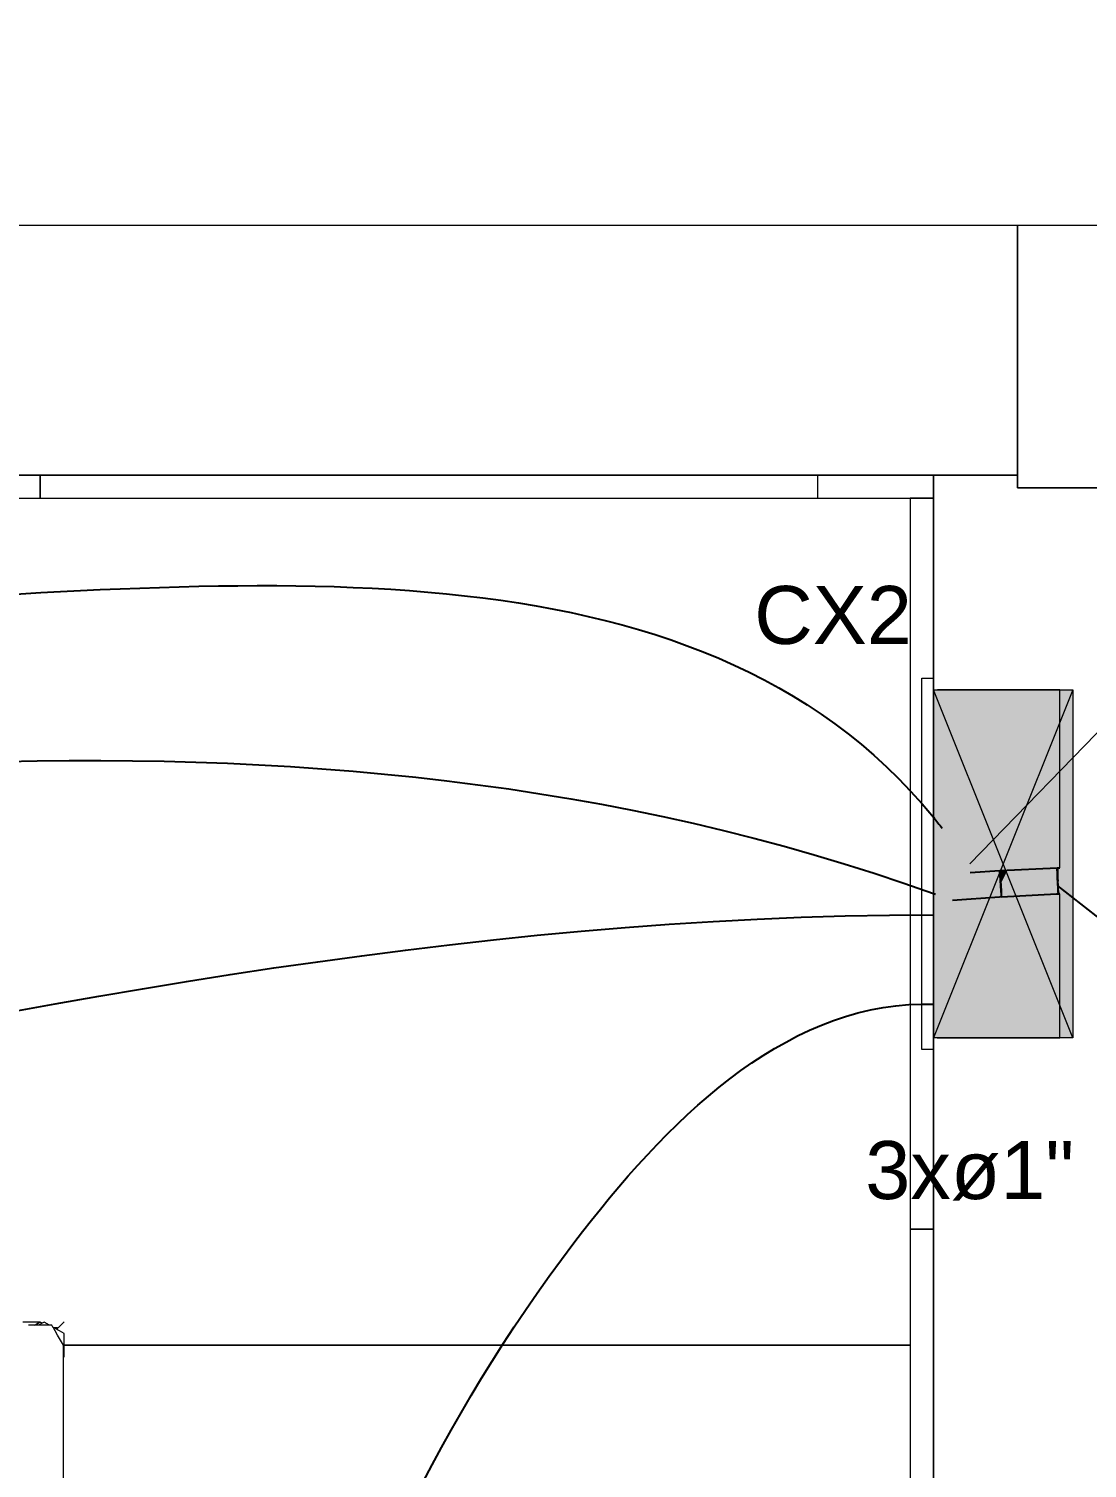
# Model space of a CAD drawing. Header units: millimetres. Extents: x 3.1 to 48, y 1.7 to 17.8.
# Drawn here: x 34.049 to 35.874, y 14.067 to 16.548 of the extents above; entities that cross this region are included whole.
import ezdxf

# ---------------------------------------------------------------- set-up
doc = ezdxf.new("R2010")
doc.units = ezdxf.units.MM
for name, color, linetype, lineweight in [('Caixas de passagem', 134, 'Continuous', 5), ('Caixas de passagem - Hachuras', 174, 'Continuous', 5), ('EL-Caixa de passagem de fiação', 9, 'Continuous', 18), ('EL-Condutos (Teto)', 30, 'Continuous', 25), ('EL-Textos conduto', 7, 'Continuous', 9), ('EL-Textos fios', 1, 'Continuous', 9), ('IFC-Elemento construtivo genérico-Contorno', 253, 'Continuous', 5), ('IFC-Escada-Contorno', 253, 'Continuous', 5), ('IFC-Parede padrão-Contorno', 253, 'Continuous', 5), ('Textos', 2, 'Continuous', 9)]:
    doc.layers.add(name, color=color, linetype=linetype, lineweight=lineweight)
doc.layers.add('EL-Eletroduto', color=30, linetype='Continuous')
doc.styles.add('Arial', font='arial.ttf')

msp = doc.modelspace()

# ---------------------------------------------------------------- hatches: boundary and pattern name
at = {"layer": 'Caixas de passagem - Hachuras', "linetype": 'Continuous'}
for points in [[(35.60857431186645, 15.40896806438809), (35.60857431186645, 14.80896806438818), (35.72857431187361, 15.10896806439382)], [(35.60857431186645, 15.40896806438809), (35.72857431187361, 15.10896806439382), (35.84857431186714, 15.40896806438809)], [(35.72857431187361, 15.10896806439382), (35.84857431186714, 14.80896806438818), (35.84857431186714, 15.40896806438809)], [(35.72857431187361, 15.10896806439382), (35.60857431186645, 14.80896806438818), (35.84857431186714, 14.80896806438818)]]:
    msp.add_hatch(color=174, dxfattribs=at).paths.add_polyline_path(points)
at = {"layer": 'EL-Caixa de passagem de fiação', "linetype": 'Continuous'}
for points in [[(35.70138473315632, 15.40896211864242), (35.72282068343333, 15.09843505854656), (35.71337853884864, 15.30116087725901), (35.73603235712102, 15.09754662883302), (35.8094843648168, 15.35130080891872), (35.73640856471496, 15.09884631079763), (35.73603235712102, 15.09754662883302), (35.72541422876742, 15.06086424888417), (35.74942075154462, 15.05468478611806), (35.77784316801984, 15.05554517728365), (35.76916155657995, 15.09983761631042), (35.77784316801984, 15.05554517728365), (35.82230291557147, 15.05689104363796), (35.82160738302804, 15.10142494723618), (35.8215755649889, 15.10346220847896), (35.82167373809074, 15.1014499116111), (35.82226556000472, 15.09560686775535), (35.82208798815367, 15.10147015369421), (35.82203305716388, 15.10328393272107), (35.82202671316185, 15.10349340678226), (35.82172568442996, 15.1134331439423), (35.81404464439123, 15.36705517752921), (35.82172568442996, 15.1134331439423), (35.82202671316185, 15.10349340678226), (35.82203305716388, 15.10328393272107), (35.82208798815367, 15.10147015369421), (35.82226556000472, 15.09560686775535), (35.82617508086418, 15.1016698670503), (35.82617508086418, 15.10378027934826), (35.82617508086418, 15.40896211864242), (35.81277547669373, 15.40896211864242), (35.80667126614384, 15.40896211864242), (35.70810002277898, 15.40896211864242)], [(35.6210756031623, 15.32926483387178), (35.62103262270551, 15.32936298213849), (35.62107181538425, 15.32879744401976), (35.62111467825974, 15.32869976609277)], [(35.62170620755381, 15.3201456185036), (35.62111474292118, 15.32869883101034), (35.62107181538425, 15.32879744401976), (35.62166505487033, 15.32023718362666)], [(35.62107181538425, 15.32879744401976), (35.72137068786827, 15.09839117282763), (35.62166505487033, 15.32023718362666), (35.71053464511618, 15.09806320801249), (35.71133658739103, 15.09605835232423), (35.72215605099876, 15.09658703898253), (35.72294449004397, 15.09664156200165), (35.72216774754537, 15.09841529672008)], [(35.72216774754537, 15.09841529672008), (35.6210756031623, 15.32926483387178), (35.62111467825974, 15.32869976609277)], [(35.72137068786827, 15.09839117282763), (35.62111474292118, 15.32869883101034), (35.62170620755381, 15.3201456185036)], [(35.73588950430343, 15.09883060086008), (35.71337853884864, 15.30116087725901), (35.72330434497229, 15.09844969709798)], [(35.72448203149901, 15.07439822735682), (35.72339136760905, 15.09667246497929), (35.72330666193824, 15.09840237852791), (35.72330434497229, 15.09844969709798), (35.72053154385134, 15.15507762037123), (35.71337853884864, 15.30116087725901), (35.71357627068295, 15.29691551247674), (35.72282068343333, 15.09843505854656), (35.72294449004397, 15.09664156200165)], [(35.71142202916411, 15.09584474789176), (35.72215605099876, 15.09658703898253), (35.71133658739103, 15.09605835232423)], [(35.72339136760905, 15.09667246497929), (35.7244870704298, 15.07429531907724), (35.73603235712102, 15.09754662883302), (35.73588950430343, 15.09883060086008), (35.72330666193824, 15.09840237852791)], [(35.73588950430343, 15.09883060086008), (35.72330838872853, 15.09844981948686), (35.72331070832746, 15.09840251623541)], [(35.82276770749735, 15.07902634382549), (35.8215755649889, 15.10346220847896), (35.82230291557147, 15.05689104363796)], [(35.82239228188695, 15.08674583444167), (35.82276472948246, 15.07912467558162), (35.82276232494763, 15.07920407147117), (35.82226556000472, 15.09560686775535), (35.82168034299133, 15.10138470158631), (35.82167373809074, 15.1014499116111), (35.82170143423167, 15.10088221173396)], [(35.82226556000472, 15.09560686775535), (35.82276770749735, 15.07902634382549), (35.82617508086418, 15.05700826016005)], [(35.82276770749735, 15.07902634382549), (35.82384222375362, 15.05700151573456), (35.82617508086418, 15.05700826016005), (35.82615860813434, 15.05711470518349)], [(35.82040682638757, 15.0568336460417), (35.77799681450227, 15.05476129314798), (35.74982682517469, 15.05338477481428), (35.7288166802436, 15.05235812019396), (35.82617508086418, 14.80896211864251), (35.82230291557147, 15.05689104363796)], [(35.82411377157672, 15.03458034336199), (35.82343704375484, 15.05692537547816), (35.82343533996021, 15.0569816334762), (35.82230365659228, 15.05692633409785), (35.82230291557147, 15.05689104363796), (35.82617508086418, 14.80896211864251), (35.82617508086418, 14.96651749630905), (35.82617508086418, 15.00918392666017), (35.82617508086418, 15.05700826016005), (35.82384533539329, 15.05693773510734), (35.82343704375484, 15.05692537547816)]]:
    msp.add_hatch(color=254, dxfattribs=at).paths.add_polyline_path(points)
at = {"layer": 'EL-Condutos (Teto)', "linetype": 'Continuous'}
for points in [[(35.72349624785596, 15.08865999461909), (35.67921335739624, 15.08559769461885), (35.66322013316852, 15.08449171327834), (35.63812149199742, 15.08275606395478), (35.63868911895037, 15.07454866649391), (35.66084150771161, 15.08214695041511), (35.63868911895037, 15.07454866649391), (35.63933059844197, 15.06527803661106), (35.6440608118773, 15.06560514796297), (35.65258186799286, 15.07400489659926), (35.65422311635024, 15.0756227798131), (35.65258186799286, 15.07400489659926), (35.68682534124486, 15.07787709227955), (35.68320672010572, 15.08154734899472), (35.6805914089245, 15.08419997911346), (35.68320672010572, 15.08154734899472), (35.68682534124486, 15.07787709227955), (35.65258186799286, 15.07400489659926), (35.6440608118773, 15.06560514796297), (35.63940095606716, 15.06527572458822), (35.6435870839959, 15.06513816416759), (35.69542274263671, 15.06915701107278), (35.69217079295953, 15.07245536414212), (35.68753493204343, 15.07715737604099), (35.69217079295953, 15.07245536414212), (35.69542274263671, 15.06915701107278), (35.6435870839959, 15.06513816416759), (35.63940092336901, 15.06527572566233), (35.63975917529746, 15.0613647503526), (35.63977204562337, 15.06122424719729), (35.7012533626102, 15.06324319161422), (35.69556670879496, 15.06901099060337), (35.7012533626102, 15.06324319161422), (35.63961128776458, 15.06121896817581), (35.70235846767713, 15.06212231735321), (35.63993423613732, 15.05654878856421), (35.70351837251923, 15.06094586135828), (35.72530838164579, 15.0624527192283), (35.72470474395044, 15.07118196727515), (35.72406387480981, 15.08045198680634)], [(35.66599966509051, 15.08702266904879), (35.66578232894966, 15.08701743312236), (35.66322013316852, 15.08449171327834), (35.66701537068997, 15.08475416579063), (35.66681687617523, 15.08519748859521), (35.66701537068997, 15.08475416579063), (35.67921335739624, 15.08559769461885), (35.71790050762951, 15.08827303172825), (35.67753445110333, 15.08730055790852)], [(35.67172835806645, 15.09309980672492), (35.67125948828465, 15.09306738291684), (35.66383456376201, 15.09185826256703), (35.67021911369096, 15.09213066966618), (35.66430399729683, 15.09080981752209), (35.66433755903194, 15.09073485987233), (35.66935433384873, 15.09135205517282), (35.66433755903194, 15.09073485987233), (35.66436913771389, 15.09066433122348), (35.66451630666228, 15.090335640273), (35.6645578750194, 15.0902428004249), (35.66821607066953, 15.09059149232303), (35.66853402423379, 15.09061347996089), (35.66818535533361, 15.09057096899937), (35.66528277382071, 15.08862379262177), (35.66514516110414, 15.08853957693714), (35.66532031892797, 15.0885399384058), (35.66623310642257, 15.08854182210257), (35.66733103133168, 15.08854408786306), (35.67546792094703, 15.08939657622363), (35.67538336804586, 15.08948233564411), (35.66745627213362, 15.08866754571159), (35.66949792934969, 15.09068013748288), (35.66745627213362, 15.08866754571159), (35.67538336804586, 15.08948233564411), (35.67390213572702, 15.09098470426875), (35.67538336804586, 15.08948233564411), (35.67546792094703, 15.08939657622363), (35.72310012969223, 15.09438692332992), (35.67266922527591, 15.09223520762043), (35.67100335393474, 15.09216413053832), (35.67054011052181, 15.0921443655127), (35.6706496673832, 15.09221756903867), (35.67054011052181, 15.0921443655127), (35.67100335393474, 15.09216413053832), (35.67116258155778, 15.09232109136497), (35.67187764864951, 15.09303807957508), (35.67183764300984, 15.09307865607138), (35.67150033944193, 15.09278596971876), (35.67183764300984, 15.09307865607138), (35.67181114545468, 15.093105531731)], [(35.71212204044781, 15.08828311295042), (35.66705606065801, 15.08827303172825), (35.71175294162725, 15.08827303172825), (35.66578232894966, 15.08701743312236), (35.71790050762951, 15.08827303172825), (35.72191362218649, 15.08855055111758), (35.66733103133168, 15.08854408786306), (35.71276145821406, 15.08830057741329), (35.66714588690678, 15.088361579192)], [(35.66599113357, 15.08704172356806), (35.66599935537209, 15.08702336078045), (35.67749810087565, 15.08733742683239), (35.71175294162725, 15.08827303172825), (35.67657565868188, 15.08827303172825), (35.66705606065801, 15.08827303172825), (35.6659347400045, 15.08716767442161)], [(35.67650445439352, 15.08834525205953), (35.66714588690678, 15.088361579192), (35.66705606065801, 15.08827303172825), (35.67657355957812, 15.08827516078486), (35.71212204044781, 15.08828311295042)], [(35.66733103133168, 15.08854408786306), (35.66714588690678, 15.088361579192), (35.67650069115547, 15.08834906899688), (35.71276145821406, 15.08830057741329), (35.67635611046165, 15.08849571277119), (35.66817928479662, 15.08853954116171)], [(35.67546792094703, 15.08939657622363), (35.66733103133168, 15.08854408786306), (35.67630736798668, 15.08854515077223), (35.67629018726797, 15.08856257664934), (35.67630736798668, 15.08854515077223), (35.72191362218649, 15.08855055111758), (35.72349624785596, 15.08865999461909), (35.72310012969223, 15.09438692332992)], [(35.67196945645804, 15.09311647943082), (35.67191575165265, 15.09306353917805), (35.67188369902846, 15.09303194286099), (35.67247646686332, 15.09243071658079), (35.67188369902846, 15.09303194286099), (35.67116258155778, 15.09232109136497), (35.67100335393474, 15.09216413053832), (35.67104998709868, 15.09216612021737), (35.67260511179296, 15.09230023596456), (35.72294449004397, 15.09664156200165), (35.67199792915193, 15.09311844840636)], [(35.67260511179296, 15.09230023596456), (35.67104998709868, 15.09216612021737), (35.67266922527591, 15.09223520762043), (35.72310012969223, 15.09438692332992), (35.72294449004397, 15.09664156200165)], [(35.82179275664561, 15.09901033641586), (35.82167373809074, 15.1014499116111), (35.72339676055157, 15.09664766551737), (35.72351638945833, 15.09420809032213), (35.72380325469197, 15.08832796336878), (35.7242091384814, 15.08002352000972), (35.72466324004375, 15.07073152782209), (35.72508743437987, 15.06205782176744), (35.82336380156715, 15.06686006786117), (35.82294021758293, 15.07553377391582), (35.82248611602057, 15.08482576610345), (35.82208023223114, 15.09313020946252)], [(35.70235846767713, 15.06212231735321), (35.63977231683197, 15.06122128645507), (35.64019816692047, 15.05657235354488)], [(35.63993423613732, 15.05654878856421), (35.72539387090995, 15.05577704249868), (35.72506897525267, 15.06243616341112)], [(35.72539387090995, 15.05577704249868), (35.72577041777816, 15.05577364207988), (35.72530838164579, 15.0624527192283), (35.72506897525267, 15.06243616341112)], [(35.72508743437987, 15.06205782176744), (35.82333449079846, 15.06031111012112), (35.82313609289753, 15.06684894094337)], [(35.82368423613747, 15.06030489208001), (35.72533580914109, 15.06205340597012), (35.72508743437987, 15.06205782176744), (35.7254072585983, 15.05550264598628), (35.72578788561799, 15.05552124509927)], [(35.82333449079846, 15.06031111012112), (35.82368423613747, 15.06030489208001), (35.82336380156715, 15.06686006786117), (35.82313609289753, 15.06684894094337)], [(35.72577041777816, 15.05577364207988), (35.64020070733108, 15.05654638218743), (35.64080951522914, 15.04989828865951)], [(35.64039627227061, 15.04986971141579), (35.72556475018149, 15.05228625184168), (35.72539525953647, 15.05574769853183)], [(35.67731269513564, 15.04984139294424), (35.64063020902262, 15.04648149769241), (35.7221701954067, 15.05203334164594), (35.72601089629364, 15.05229891063459), (35.69432892820072, 15.05139997761921), (35.64039627227061, 15.04986971141579), (35.69274331798255, 15.05125474525335), (35.64052235180037, 15.0480436435198)], [(35.7221701954067, 15.05203334164594), (35.64111936238527, 15.0465148028627), (35.64112717016536, 15.04642954304904)], [(35.72556475018149, 15.05228625184168), (35.72601089629364, 15.05229891063459), (35.72577041777816, 15.05577364207988), (35.72539525953647, 15.05574769853183)], [(35.82343492245667, 15.05699541911167), (35.82384536895, 15.05700166942347), (35.82368423613747, 15.06030489208001), (35.82333521032064, 15.06028783714078), (35.7254072585983, 15.05550264598628)], [(35.76915554691453, 15.05528218935456), (35.72556563787469, 15.05226812280921), (35.82040682638757, 15.0568336460417), (35.82384536895, 15.05700166942347), (35.7856001643849, 15.05641926838189), (35.7254072585983, 15.05550264598628), (35.78427099545564, 15.05632736170696), (35.72548278749758, 15.05396014636699)], [(35.72589477769901, 15.05397673591028), (35.72578880285977, 15.05550799164644), (35.7254072585983, 15.05550264598628), (35.72548278749758, 15.05396014636699)], [(35.82040682638757, 15.0568336460417), (35.72601154149373, 15.0522895879908), (35.72556563787469, 15.05226812280921), (35.72556900176272, 15.05219942332974), (35.72601626901445, 15.05222127891398)], [(35.78427099545564, 15.05632736170696), (35.72578880285977, 15.05550799164644), (35.72589477769901, 15.05397673591028)], [(35.76915554691453, 15.05528218935456), (35.725895062098, 15.05397262656629), (35.72601089629364, 15.05229891063459)], [(35.82375764286638, 15.05880005414497), (35.82370860327859, 15.05980536568404), (35.82369569195174, 15.06007004789558), (35.82334182891094, 15.06006929637692), (35.82338041762608, 15.05879512670117)]]:
    msp.add_hatch(color=31, dxfattribs=at).paths.add_polyline_path(points)

# ---------------------------------------------------------------- linework, layer by layer
at = {"layer": 'Caixas de passagem'}
for p, q in [((35.58857431188602, 14.7889680643882), (35.58857431188602, 15.42896806438807)), ((35.58857431188602, 15.42896806438807), (35.60857431188646, 15.42896806438807)), ((35.60857431188646, 15.42896806438807), (35.60857431186645, 15.4089680643167)), ((35.60857431186645, 14.80896806438818), (35.60857431186645, 15.40896806438809)), ((35.60857431186645, 15.40896806438809), (35.84857431186714, 15.40896806438809)), ((35.84857431186714, 14.80896806438818), (35.60857431186645, 15.40896806443789)), ((35.84857431186714, 15.40896806438809), (35.60857431186645, 14.80896806438818)), ((35.84857431186714, 15.40896806438809), (35.84857431186714, 14.80896806438818)), ((35.60857431188646, 14.7889680643882), (35.58857431188602, 14.7889680643882)), ((35.84857431186714, 14.80896806438818), (35.60857431186645, 14.80896806438818)), ((35.60857431188646, 14.80896806438818), (35.60857431188646, 14.7889680643882))]:
    msp.add_line(p, q, dxfattribs=at)
at = {"layer": 'EL-Caixa de passagem de fiação'}
for p, q in [((35.70138473315632, 15.40896211864242), (35.61551627756575, 15.40896211864242)), ((35.70810002277898, 15.40896211864242), (35.70138473315632, 15.40896211864242)), ((35.80667126614384, 15.40896211864242), (35.70810002277898, 15.40896211864242)), ((35.81277547669373, 15.40896211864242), (35.80667126614384, 15.40896211864242)), ((35.82617508086418, 15.40896211864242), (35.81277547669373, 15.40896211864242)), ((35.82617508086418, 15.10378027934826), (35.82617508086418, 15.40896211864242)), ((35.82617508086418, 15.1016698670503), (35.82617508086418, 15.10378027934826)), ((35.82617508086418, 15.00918392666017), (35.82617508086418, 15.05700826016005)), ((35.82617508086418, 14.96651749630905), (35.82617508086418, 15.00918392666017)), ((35.82617508086418, 14.80896211864251), (35.82617508086418, 14.96651749630905)), ((35.61480699836187, 14.80896211864251), (35.67808487090309, 14.80896211864251)), ((35.67808487090309, 14.80896211864251), (35.81372134876977, 14.80896211864251)), ((35.81372134876977, 14.80896211864251), (35.82617508086418, 14.80896211864251))]:
    msp.add_line(p, q, dxfattribs=at)
at = {"layer": 'EL-Condutos (Teto)'}
for p, q in [((35.72294449004397, 15.09664156200165), (35.67199792915193, 15.09311844840636)), ((35.72310012969223, 15.09438692332992), (35.72294449004397, 15.09664156200165)), ((35.72349624785596, 15.08865999461909), (35.72310012969223, 15.09438692332992)), ((35.82167373809074, 15.1014499116111), (35.72339676055157, 15.09664766551737)), ((35.72339676055157, 15.09664766551737), (35.72351638945833, 15.09420809032213)), ((35.72406387480981, 15.08045198680634), (35.72349624785596, 15.08865999461909)), ((35.72351638945833, 15.09420809032213), (35.72380325469197, 15.08832796336878)), ((35.72380325469197, 15.08832796336878), (35.7242091384814, 15.08002352000972)), ((35.82179275664561, 15.09901033641586), (35.82167373809074, 15.1014499116111)), ((35.82208023223114, 15.09313020946252), (35.82179275664561, 15.09901033641586)), ((35.82248611602057, 15.08482576610345), (35.82208023223114, 15.09313020946252)), ((35.82617508086418, 15.10156319366138), (35.82208938750495, 15.10143953563443)), ((35.82208938750495, 15.10143953563443), (35.822168122856, 15.09883150340806)), ((35.822168122856, 15.09883150340806), (35.82235061797377, 15.09281404735316)), ((35.82235061797377, 15.09281404735316), (35.82260452422355, 15.08442720653306)), ((35.72470474395044, 15.07118196727515), (35.72406387480981, 15.08045198680634)), ((35.7242091384814, 15.08002352000972), (35.72466324004375, 15.07073152782209)), ((35.72466324004375, 15.07073152782209), (35.72508743437987, 15.06205782176744)), ((35.72530838164579, 15.0624527192283), (35.72470474395044, 15.07118196727515)), ((35.72508743437987, 15.06205782176744), (35.7254072585983, 15.05550264598628)), ((35.72577041777816, 15.05577364207988), (35.72530838164579, 15.0624527192283)), ((35.82294021758293, 15.07553377391582), (35.82248611602057, 15.08482576610345)), ((35.82260452422355, 15.08442720653306), (35.82276483929394, 15.07912498553264)), ((35.82288589629383, 15.0751211762597), (35.82314651641076, 15.06650545360321)), ((35.82336380156715, 15.06686006786117), (35.82294021758293, 15.07553377391582)), ((35.82314651641076, 15.06650545360321), (35.82334182891094, 15.06006929637692)), ((35.82368423613747, 15.06030489208001), (35.82336380156715, 15.06686006786117)), ((35.64112717016536, 15.04642954304904), (35.7221701954067, 15.05203334164594)), ((35.7221701954067, 15.05203334164594), (35.72601089629364, 15.05229891063459)), ((35.7254072585983, 15.05550264598628), (35.72548278749758, 15.05396014636699)), ((35.72556563787469, 15.05226812280921), (35.72556900176272, 15.05219942332974)), ((35.72556900176272, 15.05219942332974), (35.72601626901445, 15.05222127891398)), ((35.72601089629364, 15.05229891063459), (35.72577041777816, 15.05577364207988)), ((35.72601626901445, 15.05222127891398), (35.82040682638757, 15.0568336460417)), ((35.82040682638757, 15.0568336460417), (35.82384536895, 15.05700166942347)), ((35.82334182891094, 15.06006929637692), (35.82338041762608, 15.05879512670117)), ((35.82343533996021, 15.0569816334762), (35.82343704375484, 15.05692537547816)), ((35.82343704375484, 15.05692537547816), (35.82384848304895, 15.05693783039146)), ((35.82384536895, 15.05700166942347), (35.82368423613747, 15.06030489208001)), ((35.82384848304895, 15.05693783039146), (35.82617508086418, 15.05700826016005))]:
    msp.add_line(p, q, dxfattribs=at)
at = {"layer": 'EL-Eletroduto'}
for points in [[(29.70923866135746, 15.83256791804843), (33.69279155281367, 15.55490637935304), (35.60857431186645, 15.18899130903975), (35.62364763060748, 15.1702086624305)], [(30.85286526294095, 14.87025556041729), (32.13491637866838, 15.07315406551407), (35.60857431186645, 15.05740550776181), (35.6117548464382, 15.05625257596375)], [(37.90817392138621, 14.96390207400222), (37.37495478108622, 14.40082329705936), (35.82301620635229, 15.07081331493146)], [(26.88097421406559, 15.01859985527486), (30.79182826392076, 14.31896806438817), (35.60857431186645, 15.02109419720716), (35.60868940908728, 15.02109419720716)], [(34.27419830295548, 12.44862182283077), (34.98868496096082, 14.45539003231497), (35.58857431188602, 14.86714393548053), (35.60857431186645, 14.86714393548053)]]:
    msp.add_spline(points, degree=3, dxfattribs=at)
at = {"layer": 'EL-Textos fios'}
msp.add_line((35.67101226019071, 15.10896806438791), (37.06880358416669, 16.54829569485514), dxfattribs=at)
at = {"layer": 'IFC-Elemento construtivo genérico-Contorno', "lineweight": 5}
for p, q in [((34.06857431186648, 15.77896806438821), (33.86857431186621, 15.77896806438821)), ((34.06857431186648, 15.73896806438825), (34.06857431186648, 15.77896806438821)), ((35.40857431186618, 15.77896806438821), (34.06857431186648, 15.77896806438821)), ((34.06857431186648, 15.77896806438821), (34.06857431186648, 15.73896806438825)), ((35.56857431186648, 15.77896806438821), (35.40857431186618, 15.77896806438821)), ((35.40857431186618, 15.77896806438821), (35.40857431186618, 15.73896806438825)), ((35.60857431186645, 15.77896806438821), (35.56857431186648, 15.77896806438821)), ((35.60857431186645, 15.73896806438825), (35.60857431186645, 15.77896806438821)), ((33.86857431186621, 15.73896806438825), (34.06857431186648, 15.73896806438825)), ((34.06857431186648, 15.73896806438825), (35.40857431186618, 15.73896806438825)), ((35.40857431186618, 15.73896806438825), (35.56750764520069, 15.73896806438825)), ((35.56750764520069, 15.73896806438825), (35.56857431186648, 15.73896806438825)), ((35.56857431186648, 15.73896806438825), (35.60857431186645, 15.73896806438825)), ((35.56857431186648, 15.73896806438825), (35.56857431186648, 14.47896806438803)), ((35.60857431186645, 15.73896806438825), (35.56857431186648, 15.73896806438825)), ((35.60857431186645, 14.47896806438803), (35.60857431186645, 15.73896806438825)), ((35.56857431186648, 14.47896806438803), (35.60857431186645, 14.47896806438803)), ((35.56857431186648, 14.47896806438803), (35.56857431186648, 14.27896806438821)), ((35.60857431186645, 14.47896806438803), (35.56857431186648, 14.47896806438803)), ((35.60857431186645, 14.27896806438821), (35.60857431186645, 14.47896806438803)), ((35.56857431186648, 14.27896806438821), (35.56857431186648, 13.95896806438805)), ((35.60857431186645, 13.95896806438805), (35.60857431186645, 14.27896806438821))]:
    msp.add_line(p, q, dxfattribs=at)
at = {"layer": 'IFC-Escada-Contorno', "lineweight": 5}
for p, q in [((34.05166825788086, 14.31896806438817), (34.03857431186628, 14.31896806438817)), ((34.06857431186648, 14.31896806438817), (34.05166825788086, 14.31896806438817)), ((34.05929242177211, 14.31360917766915), (34.06857431186648, 14.31896806438817)), ((34.06857431186648, 14.31896806438817), (34.0614484573743, 14.31485429485679)), ((34.0718876053233, 14.31705513888255), (34.06857431186648, 14.31896806438817)), ((34.07520089878057, 14.31896806438817), (34.0718876053233, 14.31705513888255)), ((34.08439340366334, 14.31366105755205), (34.07520089878057, 14.31896806438817)), ((34.10857431186645, 14.31792910334912), (34.10413918816852, 14.31360917766915)), ((34.10984140171007, 14.3191632817684), (34.10857431186645, 14.31792910334912)), ((34.05857431186627, 14.31360917766915), (34.0485743118665, 14.31360917766915)), ((34.05929242177211, 14.31360917766915), (34.05857431186627, 14.31360917766915)), ((34.0614484573743, 14.31485429485679), (34.05929196708161, 14.31360917766915)), ((34.06591900868619, 14.31360917766915), (34.05929242177211, 14.31360917766915)), ((34.06654062046022, 14.31396806438806), (34.06591900868619, 14.31360917766915)), ((34.06857431186648, 14.31360917766915), (34.06591900868619, 14.31360917766915)), ((34.0718876053233, 14.31705513888255), (34.06654062046022, 14.31396806438806)), ((34.07785620196086, 14.31360917766915), (34.06857431186648, 14.31360917766915)), ((34.07857431186625, 14.31360917766915), (34.07785620196086, 14.31360917766915)), ((34.08448326277033, 14.31360917766915), (34.07857431186625, 14.31360917766915)), ((34.08448326277033, 14.31360917766915), (34.08439340366334, 14.31366105755205)), ((34.08857431186647, 14.31360917766915), (34.08448326277033, 14.31360917766915)), ((34.0906198102561, 14.31006626059752), (34.08857431186647, 14.31360917766915)), ((34.09252195277071, 14.30896806438795), (34.0906198102561, 14.31006626059752)), ((34.09125385235569, 14.30896806438795), (34.0906198102561, 14.31006626059752)), ((34.09417672739886, 14.30390548211381), (34.09125385235569, 14.30896806438795)), ((34.09358651889755, 14.3083534403645), (34.09252195277071, 14.30896806438795)), ((34.09469003452244, 14.30896806438795), (34.09252195939001, 14.30896806438795)), ((34.096824183362, 14.30648417298698), (34.09358651889755, 14.3083534403645)), ((34.09857431186623, 14.29628862102868), (34.09417672739886, 14.30390548211381)), ((34.09857431186623, 14.30896806438795), (34.09469003452244, 14.30896806438795)), ((34.09857431186623, 14.30547373532227), (34.096824183362, 14.30648417298698)), ((34.09857431186623, 14.30818884360792), (34.09857431186623, 14.30896806438795)), ((34.09937431186648, 14.30896806438795), (34.09857431186623, 14.30818884360883)), ((34.09857431186623, 14.30547373532227), (34.09857431186623, 14.30818884360792)), ((34.10171396030404, 14.30366105755229), (34.09857431186623, 14.30547373532227)), ((34.10357431186634, 14.28762834270856), (34.09857431186623, 14.29628862102868)), ((34.10413918816852, 14.31360917766915), (34.09937431186648, 14.30896806438795)), ((34.10984140171007, 14.29896806438819), (34.10171396030404, 14.30366105755229)), ((34.10984140171007, 14.28896806438797), (34.10984140171007, 14.29896806438819)), ((34.10857431186645, 14.27896806438821), (34.10357431186634, 14.28762834270856)), ((34.10857431186645, 14.25823650936263), (34.10857431186645, 14.27896806438821)), ((34.10984140171007, 14.27896806438821), (34.10984140171007, 14.28896806438797)), ((34.10984140171007, 14.27677339424736), (34.10984140171007, 14.27896806438821)), ((34.14448240066935, 14.27896806438821), (34.10984140171007, 14.27896806438821)), ((34.10984140171007, 14.27896806438821), (34.1444778954023, 14.27896806438821)), ((34.10984140171007, 14.26896806438799), (34.10984140171007, 14.27677339424736)), ((34.10984140171007, 14.25896806438823), (34.10984140171007, 14.26896806438799)), ((34.1444778954023, 14.27896806438821), (35.40857431186618, 14.27896806438821)), ((35.56857431186648, 14.27896806438821), (34.14448240066935, 14.27896806438821)), ((35.40857431186618, 14.27896806438821), (35.56857431186648, 14.27896806438821)), ((34.10857431186645, 14.25823650936263), (34.10984140171007, 14.25896806438823)), ((34.10857431186645, 13.75896806438823), (34.10857431186645, 14.25823650936263))]:
    msp.add_line(p, q, dxfattribs=at)
at = {"layer": 'IFC-Parede padrão-Contorno', "lineweight": 5}
for p, q in [((35.75357431186643, 16.20896806438805), (33.31830819858527, 16.20896806438805)), ((35.75357431186643, 15.93634111126312), (35.75357431186643, 16.20896806438805)), ((35.75357431186643, 16.20896806438805), (35.75357431186643, 16.04354325970053)), ((36.20320321811636, 16.20896806438805), (35.75357431186643, 16.20896806438805)), ((35.75357431186643, 16.04354325970053), (35.75357431186643, 15.85296830852872)), ((35.75357431186643, 15.77896806438821), (35.75357431186643, 15.93634111126312)), ((35.75357431186643, 15.85296830852872), (35.75357431186643, 15.77896806438821)), ((33.86857431186621, 15.77896806438821), (34.06857431186648, 15.77896806438821)), ((34.06857431186648, 15.77896806438821), (35.40857431186618, 15.77896806438821)), ((35.40857431186618, 15.77896806438821), (35.60857431186645, 15.77896806438821)), ((35.60857431186645, 15.77896806438821), (35.75357431186643, 15.77896806438821)), ((35.70025888217873, 15.77896806438821), (35.60857431186645, 15.77896806438821)), ((35.60857431186645, 15.77896806438821), (35.60857431186645, 15.75696855266915)), ((35.60857431186645, 15.75696855266915), (35.60857431186645, 15.73896806438825)), ((35.75357431186643, 15.77896806438821), (35.70025888217873, 15.77896806438821)), ((35.75357431186643, 15.77896806438821), (35.75357431186643, 15.75696855266915)), ((35.75357431186643, 15.7650569315756), (35.75357431186643, 15.77896806438821)), ((35.75357431186643, 15.75696855266915), (35.75357431186643, 15.7650569315756)), ((35.75357431186643, 15.75696855266915), (35.89857431186641, 15.75696855266915)), ((35.84525888217871, 15.75696855266915), (35.75357431186643, 15.75696855266915)), ((35.89857431186641, 15.75696855266915), (35.84525888217871, 15.75696855266915)), ((35.60857431186645, 15.73896806438825), (35.60857431186645, 14.47896806438803)), ((35.60857431186645, 14.47896806438803), (35.60857431186645, 14.27896806438821)), ((35.60857431186645, 14.27896806438821), (35.60857431186645, 14.07066972454413)), ((35.60857431186645, 14.07066972454413), (35.60857431186645, 13.95896806438805))]:
    msp.add_line(p, q, dxfattribs=at)

# ---------------------------------------------------------------- texts
at = {"layer": 'EL-Textos conduto', "insert": (35.67101226019071, 14.52825279007016), "char_height": 0.1, "width": 0.7204268292682928, "attachment_point": 8, "line_spacing_factor": 0.6, "style": 'Arial'}
msp.add_mtext('3xø1"', dxfattribs=at)
at = {"layer": 'Textos', "insert": (35.57129121034262, 15.48640226489192), "char_height": 0.1, "width": 0.5435975609756099, "attachment_point": 9, "line_spacing_factor": 0.6, "style": 'Arial'}
msp.add_mtext('CX2', dxfattribs=at)

doc.saveas('drawing.dxf')
